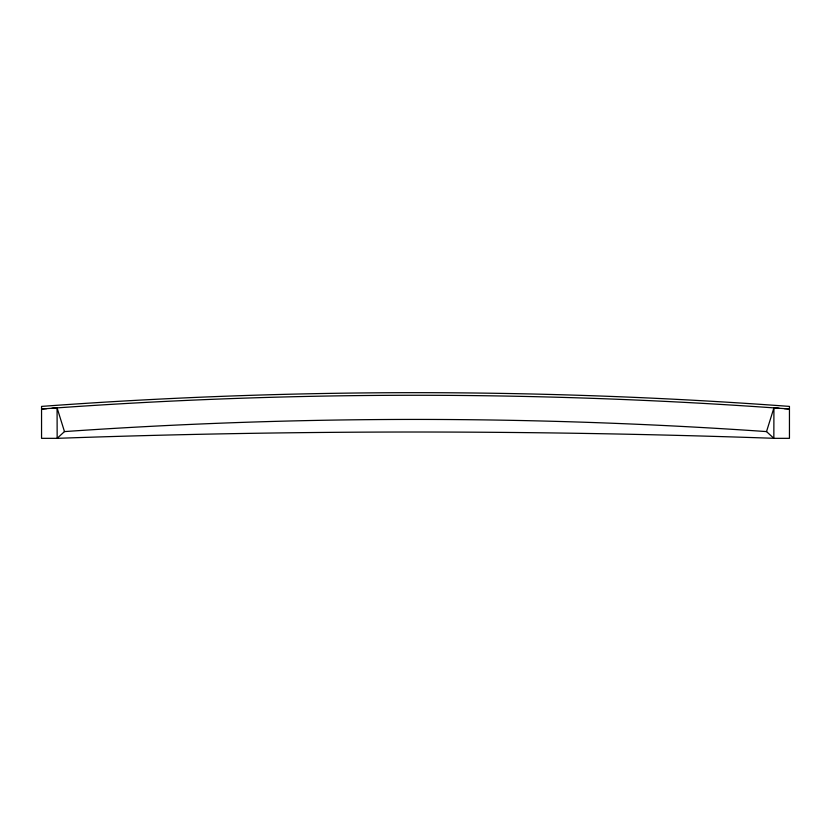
<?xml version="1.0" encoding="UTF-8"?>
<svg xmlns="http://www.w3.org/2000/svg" width="831" height="831" viewBox="0 0 831 831"><rect width="100%" height="100%" fill="white"/><g stroke="black" fill="none" stroke-linecap="round" stroke-linejoin="round"><path stroke-width="1.25" d="M51.906 408.25L57.079 407.886A5096.637 5096.637 0 0 1 773.921 407.886L773.838 438.332L789.45 438.332L789.45 406.401A5099.224 5099.224 0 0 0 41.55 406.401L41.55 438.332L57.162 438.332C295.95 429.887 535.039 429.949 773.838 438.301L766.712 431.767M766.546 431.507L773.921 407.886L779.094 408.25M64.288 431.767L57.162 438.301L57.079 407.886L41.55 408.997L46.723 408.623M773.921 407.886L789.45 408.997L784.277 408.623M57.079 407.886L64.454 431.507M64.475 431.59A5072.466 5072.466 0 0 1 766.525 431.59"/></g></svg>
